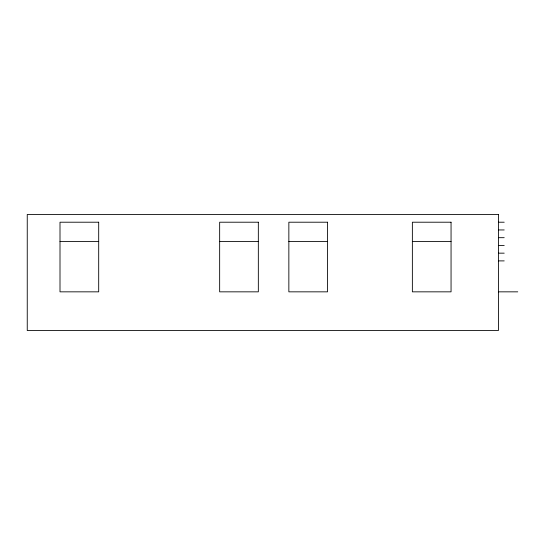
<?xml version="1.0" encoding="UTF-8"?>
<svg xmlns="http://www.w3.org/2000/svg" width="545" height="545" viewBox="0 0 545 545"><rect width="100%" height="100%" fill="white"/><g stroke="black" fill="none" stroke-linecap="round" stroke-linejoin="round"><path stroke-width="0.82" d="M498.409 222.21L504.207 222.21M498.409 229.949L504.207 229.949M498.409 237.681L504.207 237.681M60.005 241.551L98.693 241.551M219.655 241.551L258.337 241.551M288.85 241.551L327.531 241.551M412.367 241.551L451.056 241.551M498.409 245.42L504.207 245.42M498.409 253.159L504.207 253.159M498.409 260.892L504.207 260.892M498.409 291.841L517.75 291.841M498.409 214.471L27.25 214.471L27.25 330.529L498.409 330.529L498.409 214.471M98.693 222.21L60.005 222.21L60.005 291.841L98.693 291.841L98.693 222.21M258.337 222.21L219.655 222.21L219.655 291.841L258.337 291.841L258.337 222.21M327.531 222.21L288.85 222.21L288.85 291.841L327.531 291.841L327.531 222.21M451.056 222.21L412.367 222.21L412.367 291.841L451.056 291.841L451.056 222.21"/></g></svg>
